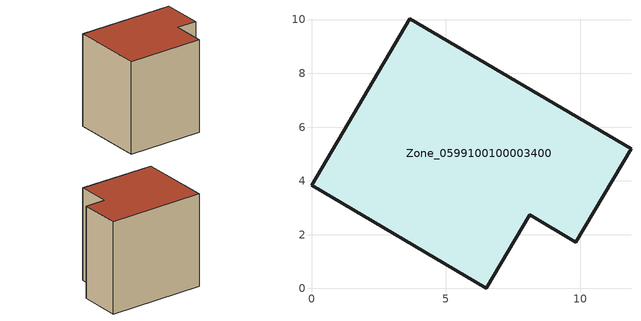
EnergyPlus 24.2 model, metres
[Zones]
Zone_0599100100003400
 floor ground (C_G): 3.65,10.04 11.89,5.19 9.83,1.72 8.12,2.73 6.5,0 0,3.85 z1.65
 wall outside (C_F): 11.89,5.19 3.65,10.04 0,3.85 6.5,0 8.12,2.73 9.83,1.72 11.89,5.19 z1.65:10.76
 roof outside (C_R): 3.65,10.04 0,3.85 6.5,0 8.12,2.73 9.83,1.72 11.89,5.19 z10.76
[BUILDING]
Pand.0599100100003400: North Axis=0; Terrain=City; Loads Convergence Tolerance Value=0.04; Temperature Convergence Tolerance Value=0.4; Solar Distribution=FullExterior; Maximum Number of Warmup Days=25; Minimum Number of Warmup Days=1
[Site:Location]
Rotterdam.The.Hague.AP_ZH_NLD Design_Conditions: Latitude=51.96; Longitude=4.45; Time Zone=1; Elevation=-4.5
[SITE:GROUNDTEMPERATURE:BUILDINGSURFACE]
18, 18, 18, 18, 18, 18, 18, 18, 18, 18, 18, 18
[MATERIAL] Thermal Absorptance=0.9; Solar Absorptance=0.7; Visible Absorptance=0.7
Name | Roughness | Thickness | Conductivity | Density | Specific Heat
G.TI.2006-2014 | MediumSmooth | 0.15 | 0.06 | 540 | 1210
F.TI.2006-2014 | Rough | 0.3 | 0.12 | 1920 | 840
R.TI.2006-2014 | MediumRough | 0.2 | 0.08 | 1500 | 1000
[CONSTRUCTION]
C_G: G.TI.2006-2014
C_F: F.TI.2006-2014
C_R: R.TI.2006-2014
[ZONE]
Zone_0599100100003400: Type=1; Multiplier=1; Ceiling Height=Autocalculate; Volume=Autocalculate; Floor Area=autocalculate; Part of Total Floor Area=Yes
[ZONEINFILTRATION:DESIGNFLOWRATE]
Infil_Zone_0599100100003400: Zone or ZoneList or Space or SpaceList=Zone_0599100100003400; Schedule=AlwaysOn; Design Flow Rate Calculation Method=Flow/Area; Flow Rate per Floor Area=0.0015; Constant Term Coefficient=1; Temperature Term Coefficient=0; Velocity Term Coefficient=0; Velocity Squared Term Coefficient=0
[HVACTEMPLATE:ZONE:IDEALLOADSAIRSYSTEM]
Zone_0599100100003400: Maximum Heating Supply Air Temperature=50; Minimum Cooling Supply Air Temperature=13; Maximum Heating Supply Air Humidity Ratio=0.0156; Minimum Cooling Supply Air Humidity Ratio=0.0077; Heating Limit=NoLimit; Cooling Limit=NoLimit; Dehumidification Control Type=ConstantSensibleHeatRatio; Cooling Sensible Heat Ratio=0.7; Dehumidification Setpoint=60; Humidification Control Type=None; Humidification Setpoint=30; Outdoor Air Method=None; Outdoor Air Flow Rate per Person=0.00944; Outdoor Air Flow Rate per Zone Floor Area=0; Outdoor Air Flow Rate per Zone=0; Demand Controlled Ventilation Type=None; Outdoor Air Economizer Type=NoEconomizer; Heat Recovery Type=None; Sensible Heat Recovery Effectiveness=0.7; Latent Heat Recovery Effectiveness=0.65
[ZONECONTROL:THERMOSTAT]
ThermostatControl_Zone_0599100100003400: Zone or ZoneList=Zone_0599100100003400; Control Type Schedule=DualSetpointControlType; Control 1=Thermostat_Zone_0599100100003400; Temperature Difference Between Cutout And Setpoint=0
[THERMOSTATSETPOINT:DUALSETPOINT]
Thermostat_Zone_0599100100003400: Heating Setpoint Temperature Schedule=HeatingSetpoint_Zone_0599100100003400; Cooling Setpoint Temperature Schedule=CoolingSetpoint_Zone_0599100100003400
[SCHEDULE:COMPACT]
HeatingSetpoint_Zone_0599100100003400: Through: 12/31, For: AllDays, Until: 24:00, 21
CoolingSetpoint_Zone_0599100100003400: Through: 12/31, For: AllDays, Until: 24:00, 24
DualSetpointControlType: Through: 12/31, For: AllDays, Until: 24:00, 4
AlwaysOn: Through: 12/31, For: AllDays, Until: 24:00, 1
